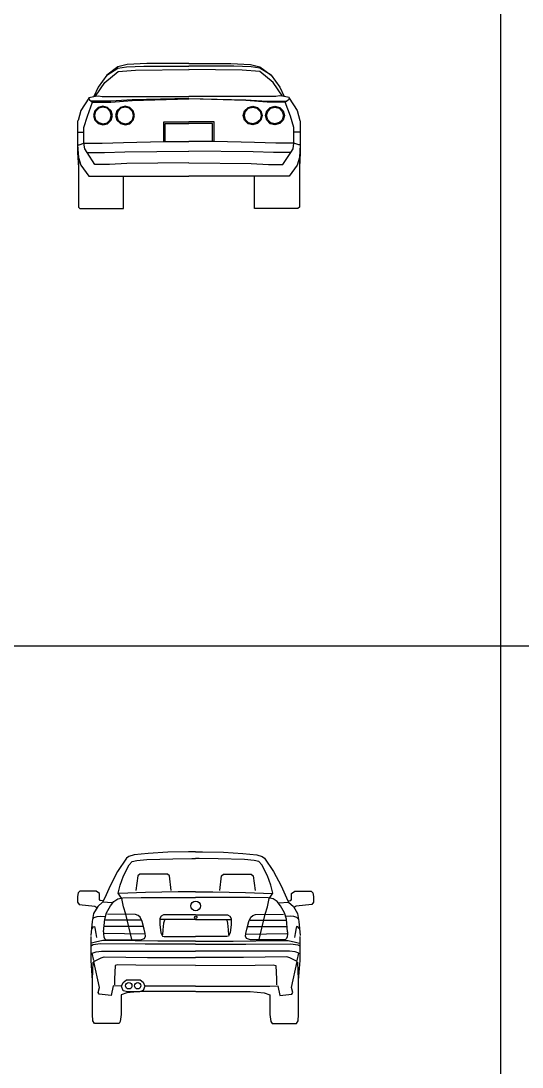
# Model space of a CAD drawing. Header units: millimetres. Extents: x 1343 to 64046, y 44602 to 77982.
# Drawn here: x 35084 to 39113, y 61155 to 69569 of the extents above; entities that cross this region are included whole.
import ezdxf

# ---------------------------------------------------------------- set-up
doc = ezdxf.new("R2010")
doc.units = ezdxf.units.MM
doc.layers.add('www.cad-blocks.net', color=7, linetype='Continuous')

# ---------------------------------------------------------------- blocks, each defined once
blk = doc.blocks.new('A$C6709750D')
for p, q in [((218.8, 1014.7), (324.8, 1102.1)), ((323.8, 1140.8), (234.9, 1072.1)), ((234.9, 1072.1), (323.8, 1130.4)), ((399.1, 1159.6), (323.8, 1140.8)), ((323.8, 1130.4), (393.6, 1138.9)), ((324.8, 1102.1), (466.7, 1113.7)), ((393.6, 1138.9), (533.5, 1145.2)), ((557.1, 1166.6), (399.1, 1159.6)), ((466.7, 1113.7), (896.5, 1118)), ((533.5, 1145.2), (895.3, 1145.2)), ((895.2, 1166.7), (557.1, 1166.6)), ((1323.3, 1113.7), (893.6, 1118)), ((1256.6, 1145.2), (894.7, 1145.2)), ((894.9, 1166.7), (1233, 1166.6)), ((1233, 1166.6), (1391, 1159.6)), ((1396.4, 1138.9), (1256.6, 1145.2)), ((1465.3, 1102.1), (1323.3, 1113.7)), ((1391, 1159.6), (1466.3, 1140.8)), ((1466.3, 1130.4), (1396.4, 1138.9)), ((1571.3, 1014.7), (1465.3, 1102.1)), ((1466.3, 1140.8), (1555.1, 1072.1)), ((1555.1, 1072.1), (1466.3, 1130.4)), ((144.1, 903.3), (218.8, 1014.7)), ((234.9, 1072.1), (165.1, 976.9)), ((1555.1, 1072.1), (1625, 976.9)), ((1646, 903.3), (1571.3, 1014.7)), ((165.1, 976.9), (129.6, 901)), ((1625, 976.9), (1660.5, 901)), ((88.9, 888), (25.4, 789.7)), ((79.4, 742.2), (120.6, 856.3)), ((88.9, 894.4), (129.6, 901)), ((88.9, 894.4), (88.9, 888)), ((88.9, 888), (95.2, 875.3)), ((95.2, 875.3), (107.9, 862.6)), ((266.7, 862.6), (107.9, 862.6)), ((107.9, 862.6), (120.6, 856.3)), ((120.6, 856.3), (266.7, 856.3)), ((129.6, 901), (144.1, 903.3)), ((129.6, 901), (144.1, 903.3)), ((144.1, 903.3), (168.2, 907.1)), ((168.2, 907.1), (196.8, 900.7)), ((196.8, 900.7), (438.1, 900.7)), ((438.1, 875.3), (266.7, 862.6)), ((266.7, 856.3), (438.1, 869)), ((438.1, 900.7), (895, 900.7)), ((895.3, 884.9), (438.1, 875.3)), ((438.1, 869), (895.3, 881.7)), ((894.7, 884.9), (1352, 875.3)), ((1352, 869), (894.7, 881.7)), ((1352, 900.7), (895, 900.7)), ((1593.2, 900.7), (1352, 900.7)), ((1352, 875.3), (1523.4, 862.6)), ((1523.4, 856.3), (1352, 869)), ((1523.4, 862.6), (1682.1, 862.6)), ((1669.4, 856.3), (1523.4, 856.3)), ((1621.9, 907.1), (1593.2, 900.7)), ((1646, 903.3), (1621.9, 907.1)), ((1660.5, 901), (1646, 903.3)), ((1660.5, 901), (1646, 903.3)), ((1701.2, 894.4), (1660.5, 901)), ((1682.1, 862.6), (1669.4, 856.3)), ((1710.6, 742.2), (1669.4, 856.3)), ((1694.8, 875.3), (1682.1, 862.6)), ((1701.2, 888), (1694.8, 875.3)), ((1701.2, 894.4), (1701.2, 888)), ((1701.2, 888), (1764.7, 789.7)), ((25.4, 789.7), (4.6, 709)), ((137.2, 786.3), (127, 748.3)), ((144.9, 781.8), (135.9, 748.3)), ((165.1, 814), (137.2, 786.3)), ((169.5, 806.2), (144.9, 781.8)), ((203.2, 824), (165.1, 814)), ((203.2, 815.2), (169.5, 806.2)), ((241.3, 814), (203.2, 824)), ((236.8, 806.2), (203.2, 815.2)), ((261.6, 781.8), (236.8, 806.2)), ((269.3, 786.3), (241.3, 814)), ((270.5, 748.3), (261.6, 781.8)), ((279.3, 748.3), (269.3, 786.3)), ((315.7, 786.3), (305.4, 748.3)), ((323.4, 781.8), (314.3, 748.3)), ((343.5, 814), (315.7, 786.3)), ((347.9, 806.2), (323.4, 781.8)), ((381.6, 824), (343.5, 814)), ((381.6, 815.2), (347.9, 806.2)), ((419.7, 814), (381.6, 824)), ((415.3, 806.2), (381.6, 815.2)), ((440, 781.8), (415.3, 806.2)), ((447.7, 786.3), (419.7, 814)), ((448.9, 748.3), (440, 781.8)), ((457.8, 748.3), (447.7, 786.3)), ((1332.3, 748.3), (1342.4, 786.3)), ((1341.1, 748.3), (1350.1, 781.8)), ((1342.4, 786.3), (1370.4, 814)), ((1350.1, 781.8), (1374.8, 806.2)), ((1370.4, 814), (1408.4, 824)), ((1374.8, 806.2), (1408.4, 815.2)), ((1408.4, 824), (1446.5, 814)), ((1408.4, 815.2), (1442.1, 806.2)), ((1442.1, 806.2), (1466.7, 781.8)), ((1446.5, 814), (1474.4, 786.3)), ((1466.7, 781.8), (1475.7, 748.3)), ((1474.4, 786.3), (1484.6, 748.3)), ((1510.7, 748.3), (1520.8, 786.3)), ((1519.6, 748.3), (1528.5, 781.8)), ((1520.8, 786.3), (1548.8, 814)), ((1528.5, 781.8), (1553.2, 806.2)), ((1548.8, 814), (1586.9, 824)), ((1553.2, 806.2), (1586.9, 815.2)), ((1586.9, 824), (1625, 814)), ((1586.9, 815.2), (1620.6, 806.2)), ((1620.6, 806.2), (1645.1, 781.8)), ((1625, 814), (1652.8, 786.3)), ((1645.1, 781.8), (1654.2, 748.3)), ((1652.8, 786.3), (1663.1, 748.3)), ((1764.7, 789.7), (1785.5, 709)), ((4.6, 709), (0, 703.9)), ((0, 703.9), (0, 615)), ((50.8, 653.1), (79.4, 742.2)), ((127, 748.3), (137.2, 710.4)), ((135.9, 748.3), (144.9, 714.9)), ((137.2, 710.4), (165.1, 683.2)), ((144.9, 714.9), (169.5, 691)), ((165.1, 683.2), (203.2, 673.1)), ((169.5, 691), (203.2, 682)), ((203.2, 682), (236.9, 690.5)), ((203.2, 673.1), (241.3, 682.7)), ((236.9, 690.5), (261.6, 714.9)), ((241.3, 682.7), (269.3, 710.4)), ((261.6, 714.9), (270.5, 748.3)), ((269.3, 710.4), (279.3, 748.3)), ((305.4, 748.3), (315.7, 710.4)), ((314.3, 748.3), (323.4, 714.9)), ((315.7, 710.4), (343.5, 683.2)), ((323.4, 714.9), (347.9, 691)), ((343.5, 683.2), (381.6, 673.1)), ((347.9, 691), (381.7, 682)), ((381.6, 673.1), (419.7, 682.7)), ((381.7, 682), (415.3, 690.5)), ((415.3, 690.5), (440, 714.9)), ((419.7, 682.7), (447.7, 710.4)), ((440, 714.9), (448.9, 748.3)), ((447.7, 710.4), (457.8, 748.3)), ((692.2, 697.6), (895, 697.6)), ((692.2, 538.8), (692.2, 697.6)), ((705.1, 684.6), (895, 684.6)), ((705.1, 538.8), (705.1, 684.6)), ((1097.9, 697.6), (895, 697.6)), ((1084.9, 684.6), (895, 684.6)), ((1084.9, 538.8), (1084.9, 684.6)), ((1097.9, 538.8), (1097.9, 697.6)), ((1342.4, 710.4), (1332.3, 748.3)), ((1350.1, 714.9), (1341.1, 748.3)), ((1370.4, 682.7), (1342.4, 710.4)), ((1374.7, 690.5), (1350.1, 714.9)), ((1408.4, 673.1), (1370.4, 682.7)), ((1408.4, 682), (1374.7, 690.5)), ((1442.2, 691), (1408.4, 682)), ((1446.5, 683.2), (1408.4, 673.1)), ((1466.7, 714.9), (1442.2, 691)), ((1474.4, 710.4), (1446.5, 683.2)), ((1475.7, 748.3), (1466.7, 714.9)), ((1484.6, 748.3), (1474.4, 710.4)), ((1520.8, 710.4), (1510.7, 748.3)), ((1528.5, 714.9), (1519.6, 748.3)), ((1548.8, 682.7), (1520.8, 710.4)), ((1553.2, 690.5), (1528.5, 714.9)), ((1586.9, 673.1), (1548.8, 682.7)), ((1586.8, 682), (1553.2, 690.5)), ((1620.6, 691), (1586.8, 682)), ((1625, 683.2), (1586.9, 673.1)), ((1645.1, 714.9), (1620.6, 691)), ((1652.8, 710.4), (1625, 683.2)), ((1654.2, 748.3), (1645.1, 714.9)), ((1663.1, 748.3), (1652.8, 710.4)), ((1739.3, 653.1), (1710.6, 742.2)), ((1785.5, 709), (1790, 703.9)), ((1790, 703.9), (1790, 615)), ((0, 615), (0, 513.4)), ((0, 615), (50.8, 615)), ((50.8, 615), (50.8, 653.1)), ((50.8, 526.1), (50.8, 615)), ((1739.3, 615), (1739.3, 653.1)), ((1739.3, 526.1), (1739.3, 615)), ((1790, 615), (1739.3, 615)), ((1790, 615), (1790, 513.4)), ((0, 513.4), (6.3, 411.7)), ((0, 513.4), (12.7, 513.4)), ((0, 513.3), (0, 450)), ((12.7, 513.4), (50.8, 526.1)), ((50.8, 526.1), (196.8, 526.1)), ((57.1, 481.7), (50.8, 526.1)), ((196.8, 526.1), (368.2, 532.5)), ((368.2, 532.5), (692.2, 538.8)), ((692.2, 538.8), (895, 538.8)), ((1097.9, 538.8), (895, 538.8)), ((1421.8, 532.5), (1097.9, 538.8)), ((1593.2, 526.1), (1421.8, 532.5)), ((1739.3, 526.1), (1593.2, 526.1)), ((1732.9, 481.7), (1739.3, 526.1)), ((1777.4, 513.4), (1739.3, 526.1)), ((1790, 513.4), (1777.4, 513.4)), ((1790, 513.4), (1783.7, 411.7)), ((1790, 513.3), (1790, 450)), ((0, 450), (6.3, 329.3)), ((76.2, 450), (57.1, 481.7)), ((139.7, 354.7), (76.2, 450)), ((76.2, 450), (215.4, 450)), ((215.4, 450), (379.1, 456.3)), ((379.1, 456.3), (895.2, 462.7)), ((1410.9, 456.3), (894.9, 462.7)), ((1574.7, 450), (1410.9, 456.3)), ((1713.9, 450), (1574.7, 450)), ((1650.4, 354.7), (1713.9, 450)), ((1713.9, 450), (1732.9, 481.7)), ((1790, 450), (1783.7, 329.3)), ((6.3, 411.7), (6.3, 12.4)), ((6.3, 411.7), (25.4, 348.4)), ((25.4, 348.4), (88.9, 259.5)), ((255.9, 354.7), (139.7, 354.7)), ((395.9, 361.1), (255.9, 354.7)), ((895, 367.4), (395.9, 361.1)), ((895, 367.4), (1394.1, 361.1)), ((1394.1, 361.1), (1534.1, 354.7)), ((1534.1, 354.7), (1650.4, 354.7)), ((1764.7, 348.4), (1701.2, 259.5)), ((1783.7, 411.7), (1764.7, 348.4)), ((1783.7, 411.7), (1783.7, 12.4)), ((88.9, 259.5), (895.2, 259.5)), ((368.2, 0), (368.2, 259.5)), ((1701.2, 259.5), (894.9, 259.5)), ((1421.8, 0), (1421.8, 259.5)), ((6.3, 12.4), (19, 0)), ((1783.7, 12.4), (1771, 0)), ((19, 0), (368.2, 0)), ((1771, 0), (1421.8, 0))]:
    blk.add_line(p, q)
blk = doc.blocks.new('A$C3ABB0390')
for p, q in [((454.3, 1354.2), (412.6, 1343.3)), ((567.3, 1365.1), (454.3, 1354.2)), ((724.1, 1376), (567.3, 1365.1)), ((892.7, 1380), (724.1, 1376)), ((948, 1380), (892.7, 1380)), ((948, 1380), (1003.3, 1380)), ((1003.3, 1380), (1172, 1376)), ((1172, 1376), (1328.7, 1365.1)), ((1328.7, 1365.1), (1441.7, 1354.2)), ((1441.7, 1354.2), (1483.4, 1343.3)), ((393.8, 1327.5), (320.4, 1220.4)), ((369.1, 1187.7), (415.6, 1273.9)), ((412.6, 1343.3), (393.8, 1327.5)), ((415.6, 1273.9), (438.4, 1300.7)), ((438.4, 1300.7), (477.1, 1310.6)), ((477.1, 1310.6), (555.4, 1317.5)), ((555.4, 1317.5), (764.7, 1324.5)), ((764.7, 1324.5), (919.5, 1326.5)), ((919.5, 1326.5), (948, 1326.5)), ((976.6, 1326.5), (948, 1326.5)), ((1131.3, 1324.5), (976.6, 1326.5)), ((1340.6, 1317.5), (1131.3, 1324.5)), ((1418.9, 1310.6), (1340.6, 1317.5)), ((1457.6, 1300.7), (1418.9, 1310.6)), ((1480.4, 1273.9), (1457.6, 1300.7)), ((1526.9, 1187.7), (1480.4, 1273.9)), ((1483.4, 1343.3), (1502.2, 1327.5)), ((1502.2, 1327.5), (1575.6, 1220.4)), ((320.4, 1220.4), (260.6, 1105.4)), ((341.6, 1110.8), (369.1, 1187.7)), ((484.6, 1187.3), (469, 1069.6)), ((500.1, 1201.1), (484.6, 1187.3)), ((723.6, 1201.1), (500.1, 1201.1)), ((738.6, 1186.7), (723.6, 1201.1)), ((751.9, 1069), (738.6, 1186.7)), ((1144.1, 1069), (1157.4, 1186.7)), ((1157.4, 1186.7), (1172.4, 1201.1)), ((1172.4, 1201.1), (1395.9, 1201.1)), ((1395.9, 1201.1), (1411.5, 1187.3)), ((1411.5, 1187.3), (1427.1, 1069.6)), ((1554.5, 1110.8), (1526.9, 1187.7)), ((1575.6, 1220.4), (1635.4, 1105.4)), ((260.6, 1105.4), (217.6, 1010.7)), ((325.5, 1046.6), (341.6, 1110.8)), ((1570.5, 1046.6), (1554.5, 1110.8)), ((1635.4, 1105.4), (1678.4, 1010.7)), ((5.4, 1050.7), (0, 1019.3)), ((0, 1019.3), (0, 976)), ((18.4, 1063.7), (5.4, 1050.7)), ((150.5, 1063.7), (18.4, 1063.7)), ((175.4, 1044.2), (150.5, 1063.7)), ((175.4, 996.6), (175.4, 1044.2)), ((217.6, 1010.7), (199.2, 976)), ((341.6, 1022.5), (325.5, 1046.6)), ((545.8, 1053.5), (330.1, 1043.2)), ((355.3, 1004.2), (341.6, 1022.5)), ((363.4, 1008.8), (510.3, 1013.4)), ((510.3, 1013.4), (948, 1013.4)), ((807.5, 1058.1), (545.8, 1053.5)), ((948, 1058.1), (807.5, 1058.1)), ((948, 1058.1), (1088.5, 1058.1)), ((1385.7, 1013.4), (948, 1013.4)), ((1088.5, 1058.1), (1350.2, 1053.5)), ((1350.2, 1053.5), (1565.9, 1043.2)), ((1532.7, 1008.8), (1385.7, 1013.4)), ((1540.7, 1004.2), (1554.5, 1022.5)), ((1554.5, 1022.5), (1570.5, 1046.6)), ((1678.4, 1010.7), (1696.8, 976)), ((1720.6, 1044.2), (1745.5, 1063.7)), ((1720.6, 996.6), (1720.6, 1044.2)), ((1745.5, 1063.7), (1877.6, 1063.7)), ((1877.6, 1063.7), (1890.6, 1050.7)), ((1890.6, 1050.7), (1896, 1019.3)), ((1896, 1019.3), (1896, 976)), ((0, 976), (11.9, 955.5)), ((11.9, 955.5), (137.5, 941.4)), ((161.3, 939.2), (127.7, 884.1)), ((137.5, 941.4), (153.7, 932.8)), ((199.2, 976), (161.3, 939.2)), ((180.8, 987.9), (175.4, 996.6)), ((201.4, 985.8), (180.8, 987.9)), ((279.3, 970.6), (201.4, 973.9)), ((231.5, 888.3), (263.5, 944.5)), ((263.5, 944.5), (292.2, 978.9)), ((292.2, 978.9), (324.3, 1000.7)), ((324.3, 1000.7), (363.4, 1008.8)), ((370.2, 936.5), (355.3, 1004.2)), ((387.5, 879.2), (370.2, 936.5)), ((1508.6, 879.2), (1525.8, 936.5)), ((1525.8, 936.5), (1540.7, 1004.2)), ((1571.7, 1000.7), (1532.7, 1008.8)), ((1603.8, 978.9), (1571.7, 1000.7)), ((1632.5, 944.5), (1603.8, 978.9)), ((1616.7, 970.6), (1694.7, 973.9)), ((1664.5, 888.3), (1632.5, 944.5)), ((1694.7, 985.8), (1715.2, 987.9)), ((1696.8, 976), (1734.7, 939.2)), ((1715.2, 987.9), (1720.6, 996.6)), ((1734.7, 939.2), (1768.3, 884.1)), ((1758.5, 941.4), (1742.3, 932.8)), ((1884.1, 955.5), (1758.5, 941.4)), ((1896, 976), (1884.1, 955.5)), ((127.7, 884.1), (118, 818.1)), ((123.4, 840.8), (133.2, 851.6)), ((133.2, 851.6), (157, 860.3)), ((157, 860.3), (186.2, 862.4)), ((186.2, 862.4), (221.9, 860.3)), ((217.6, 837.9), (231.5, 888.3)), ((466.7, 874.6), (240.6, 879.2)), ((438.4, 664.4), (387.5, 879.2)), ((487.3, 868.8), (466.7, 874.6)), ((502.2, 855.1), (487.3, 868.8)), ((518.3, 818.4), (502.2, 855.1)), ((670.9, 861.7), (661.8, 844.4)), ((661.8, 844.4), (661.8, 795.1)), ((691.6, 873.1), (670.9, 861.7)), ((948, 873.1), (691.6, 873.1)), ((948, 873.1), (1204.4, 873.1)), ((1204.4, 873.1), (1225.1, 861.7)), ((1225.1, 861.7), (1234.3, 844.4)), ((1234.3, 844.4), (1234.3, 795.1)), ((1377.7, 818.4), (1393.8, 855.1)), ((1393.8, 855.1), (1408.7, 868.8)), ((1408.7, 868.8), (1429.4, 874.6)), ((1429.4, 874.6), (1655.5, 879.2)), ((1457.6, 664.4), (1508.6, 879.2)), ((1678.4, 837.9), (1664.5, 888.3)), ((1709.8, 862.4), (1674.1, 860.3)), ((1739, 860.3), (1709.8, 862.4)), ((1762.9, 851.6), (1739, 860.3)), ((1772.6, 840.8), (1762.9, 851.6)), ((1768.3, 884.1), (1778, 818.1)), ((118, 818.1), (107.2, 706.6)), ((115.8, 761.8), (126.7, 775.9)), ((126.7, 775.9), (136.4, 779.1)), ((136.4, 779.1), (139.7, 767.2)), ((139.7, 767.2), (147.2, 721.8)), ((209, 736.9), (217.6, 837.9)), ((525.1, 779.4), (215.7, 779.4)), ((509.1, 829.8), (222.2, 831)), ((534.2, 758.7), (518.3, 818.4)), ((542.4, 722), (534.2, 758.7)), ((661.8, 795.1), (669.8, 728.6)), ((948, 834.1), (665.2, 834.1)), ((690.5, 805.4), (684.7, 752.7)), ((697.3, 830.7), (690.5, 805.4)), ((948, 834.1), (1230.8, 834.1)), ((1198.7, 830.7), (1205.6, 805.4)), ((1205.6, 805.4), (1211.3, 752.7)), ((1234.3, 795.1), (1226.2, 728.6)), ((1353.6, 722), (1361.8, 758.7)), ((1361.8, 758.7), (1377.7, 818.4)), ((1371, 779.4), (1680.3, 779.4)), ((1386.9, 829.8), (1673.8, 831)), ((1687, 736.9), (1678.4, 837.9)), ((1756.4, 767.2), (1748.8, 721.8)), ((1759.6, 779.1), (1756.4, 767.2)), ((1769.4, 775.9), (1759.6, 779.1)), ((1780.2, 761.8), (1769.4, 775.9)), ((1778, 818.1), (1788.8, 706.6)), ((107.9, 506.8), (107.9, 699.9)), ((147.2, 721.8), (152.6, 691.5)), ((209, 736.9), (208.8, 717.2)), ((208.8, 717.2), (211.6, 696.1)), ((211.6, 696.1), (216.5, 682.1)), ((540.1, 718.6), (212.7, 723.2)), ((216.5, 682.1), (228.1, 671.5)), ((505.3, 671.5), (538.3, 681.6)), ((538.3, 681.6), (544.9, 701.9)), ((544.9, 701.9), (542.4, 722)), ((669.8, 728.6), (683.6, 702.2)), ((684.7, 752.7), (683.6, 712.5)), ((683.6, 702.2), (696.2, 697.6)), ((696.2, 697.6), (948, 697.6)), ((1199.8, 697.6), (948, 697.6)), ((1212.4, 702.2), (1199.8, 697.6)), ((1211.3, 752.7), (1212.4, 712.5)), ((1226.2, 728.6), (1212.4, 702.2)), ((1351.1, 701.9), (1353.6, 722)), ((1357.7, 681.6), (1351.1, 701.9)), ((1355.9, 718.6), (1683.3, 723.2)), ((1390.8, 671.5), (1357.7, 681.6)), ((1679.6, 682.1), (1667.9, 671.5)), ((1684.4, 696.1), (1679.6, 682.1)), ((1687.2, 717.2), (1684.4, 696.1)), ((1687, 736.9), (1687.2, 717.2)), ((1748.8, 721.8), (1743.4, 691.5)), ((1788.1, 506.8), (1788.1, 699.9)), ((124.4, 632.3), (110.6, 624)), ((145.1, 653), (112, 646.1)), ((181, 640.6), (124.4, 632.3)), ((203.1, 665.4), (145.1, 653)), ((542.5, 636.4), (181, 640.6)), ((279, 666.8), (203.1, 665.4)), ((228.1, 671.5), (505.3, 671.5)), ((644.6, 661.3), (279, 666.8)), ((948, 636.4), (542.5, 636.4)), ((948, 661.3), (644.6, 661.3)), ((948, 661.3), (1251.4, 661.3)), ((948, 636.4), (1353.5, 636.4)), ((1251.4, 661.3), (1617, 666.8)), ((1353.5, 636.4), (1715, 640.6)), ((1667.9, 671.5), (1390.8, 671.5)), ((1617, 666.8), (1692.9, 665.4)), ((1692.9, 665.4), (1750.9, 653)), ((1715, 640.6), (1771.6, 632.3)), ((1750.9, 653), (1784, 646.1)), ((1771.6, 632.3), (1785.4, 624)), ((118.9, 343.4), (107.9, 506.8)), ((117.5, 563.4), (147.9, 575.8)), ((131.3, 506.8), (117.5, 563.4)), ((130, 497.2), (189.3, 526.1)), ((147.9, 575.8), (192, 581.3)), ((189.3, 526.1), (212.7, 534.4)), ((192, 581.3), (494.2, 579.9)), ((212.7, 534.4), (561.8, 528.9)), ((494.2, 579.9), (948, 579.9)), ((561.8, 528.9), (948, 528.9)), ((1401.8, 579.9), (948, 579.9)), ((1334.2, 528.9), (948, 528.9)), ((1683.3, 534.4), (1334.2, 528.9)), ((1704, 581.3), (1401.8, 579.9)), ((1706.7, 526.1), (1683.3, 534.4)), ((1748.1, 575.8), (1704, 581.3)), ((1766.1, 497.2), (1706.7, 526.1)), ((1778.5, 563.4), (1748.1, 575.8)), ((1764.7, 506.8), (1778.5, 563.4)), ((1777.1, 343.4), (1788.1, 506.8)), ((118.9, 353), (124.4, 491.7)), ((175.5, 289.6), (130, 497.2)), ((302.4, 465.2), (296.9, 354.2)), ((323.1, 470.8), (302.4, 465.2)), ((469.4, 468), (323.1, 470.8)), ((948, 466.6), (469.4, 468)), ((948, 466.6), (1426.6, 468)), ((1426.6, 468), (1572.9, 470.8)), ((1572.9, 470.8), (1593.6, 465.2)), ((1593.6, 465.2), (1599.1, 354.2)), ((1720.5, 289.6), (1766.1, 497.2)), ((1777.1, 353), (1771.6, 491.7)), ((118.9, 71.7), (118.9, 343.4)), ((296.9, 354.2), (296.9, 310)), ((365.2, 329.9), (392.6, 351.2)), ((392.6, 351.2), (502.8, 351.2)), ((502.8, 351.2), (526.7, 330.7)), ((1599.1, 354.2), (1599.1, 310)), ((1777.1, 71.7), (1777.1, 343.4)), ((164.4, 248.2), (175.5, 289.6)), ((285.9, 303.1), (269.3, 223.4)), ((350.7, 299), (285.9, 303.1)), ((352.4, 298.3), (365.2, 329.9)), ((366.9, 262.4), (352.4, 298.3)), ((403.7, 254.7), (366.9, 262.4)), ((509.4, 256.3), (396.3, 245.2)), ((497.7, 254.7), (403.7, 254.7)), ((527.6, 264.1), (497.7, 254.7)), ((946.8, 256.3), (509.4, 256.3)), ((526.7, 330.7), (539.5, 298.3)), ((539.5, 298.3), (527.6, 264.1)), ((948, 299), (541.1, 299)), ((948, 299), (1354.9, 299)), ((949.2, 256.3), (1386.6, 256.3)), ((1354.9, 299), (1545.3, 299)), ((1386.6, 256.3), (1499.8, 245.2)), ((1545.3, 299), (1610.1, 303.1)), ((1610.1, 303.1), (1626.7, 223.4)), ((1731.6, 248.2), (1720.5, 289.6)), ((172.7, 235.8), (164.4, 248.2)), ((269.3, 223.4), (172.7, 235.8)), ((396.3, 245.2), (349.3, 230.1)), ((349.3, 230.1), (349.3, 70.3)), ((1499.8, 245.2), (1546.7, 230.1)), ((1546.7, 230.1), (1546.7, 70.3)), ((1626.7, 223.4), (1723.3, 235.8)), ((1723.3, 235.8), (1731.6, 248.2)), ((121.7, 19.3), (118.9, 71.7)), ((135.5, 0), (121.7, 19.3)), ((332.8, 0), (135.5, 0)), ((342.4, 15.2), (332.8, 0)), ((349.3, 70.3), (342.4, 15.2)), ((1546.7, 70.3), (1553.6, 15.2)), ((1553.6, 15.2), (1563.2, 0)), ((1563.2, 0), (1760.5, 0)), ((1760.5, 0), (1774.3, 19.3)), ((1774.3, 19.3), (1777.1, 71.7))]:
    blk.add_line(p, q)
for centre, radius in [((949.6, 944.8), 39), ((949.6, 852.5), 10.3), ((411.4, 302.5), 25.6), ((483.1, 302.5), 25.6)]:
    blk.add_circle(centre, radius)
blk = doc.blocks.new('FORMAT')
at = {"layer": 'www.cad-blocks.net', "color": 155, "true_color": 0x546d8e}
for p, q in [((38940, 77353.6), (38940, 44989.9)), ((64045.9, 64541), (3580.5, 64541))]:
    blk.add_line(p, q, dxfattribs=at)

msp = doc.modelspace()

# ---------------------------------------------------------------- block references
for name, p in [('A$C6709750D', (35539.5, 68059.4)), ('A$C3ABB0390', (35539.5, 61506.2))]:
    msp.add_blockref(name, p)
at = {"layer": 'www.cad-blocks.net'}
msp.add_blockref('FORMAT', (0, 0), dxfattribs=at)

doc.saveas('drawing.dxf')
